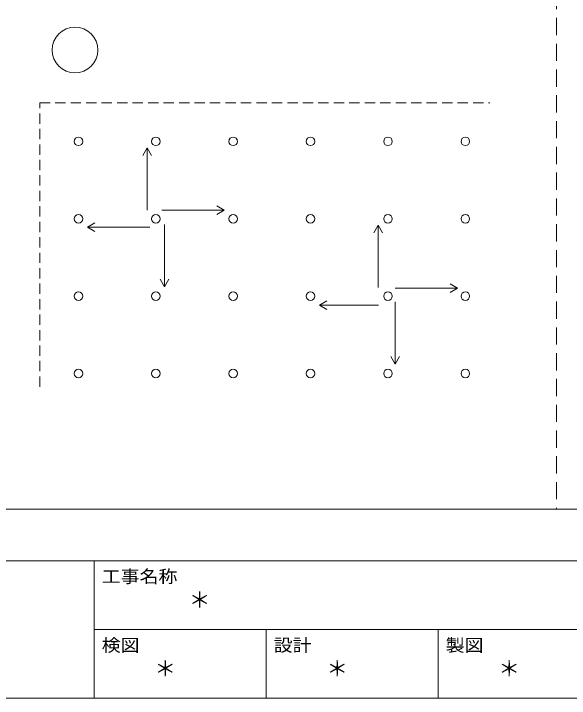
# Model space of a CAD drawing. Units: millimetres on the paper, with parts at other scales. Extents: x -195 to 195, y -140 to 138.
# Drawn here: x 0.6 to 65.2, y -137.5 to -57.9 of the extents above; entities that cross this region are included whole.
import ezdxf
from ezdxf.enums import TextEntityAlignment as Align

# ---------------------------------------------------------------- set-up
doc = ezdxf.new("R2010")
doc.units = ezdxf.units.MM
doc.linetypes.add('DASHED1', pattern=[1.8, 1.2, -0.6])
doc.linetypes.add('DASHED2', pattern=[3, 2, -1])
for name, color, linetype, lineweight in [('A-1_吊り材', 7, 'Continuous', 18), ('A-4_ブレース・補強材', 4, 'Continuous', 9), ('A-6_文字', 7, 'Continuous', 18), ('A-D_パネル', 4, 'DASHED1', 9), ('F-3_野縁', 3, 'Continuous', 18), ('F-6_文字', 7, 'Continuous', 18)]:
    doc.layers.add(name, color=color, linetype=linetype, lineweight=lineweight)
doc.styles.add('ＭＳ ゴシック', font='')
doc.styles.get('ＭＳ ゴシック').set_extended_font_data('MS Gothic')

msp = doc.modelspace()

# ---------------------------------------------------------------- linework, layer by layer
at = {"layer": 'A-1_吊り材'}
for centre in [(8.154, -72.712), (17.154, -72.712), (26.154, -72.712), (35.154, -72.712), (44.154, -72.712), (53.154, -72.712), (8.154, -81.712), (17.154, -81.712), (26.154, -81.712), (26.154, -81.712), (26.154, -81.712), (35.154, -81.712), (44.154, -81.712), (44.154, -81.712), (44.154, -81.712), (53.154, -81.712), (8.154, -90.712), (17.154, -90.712), (26.154, -90.712), (35.154, -90.712), (44.154, -90.712), (53.154, -90.712), (8.154, -99.712), (17.154, -99.712), (26.154, -99.712), (35.154, -99.712), (44.154, -99.712), (53.154, -99.712)]:
    msp.add_circle(centre, 0.5, dxfattribs=at)
at = {"layer": 'A-4_ブレース・補強材'}
for p, q in [((16.154, -73.478), (15.654, -74.344)), ((16.154, -73.478), (16.654, -74.344)), ((16.154, -80.727), (16.154, -73.478)), ((25.109, -80.73), (24.243, -81.23)), ((9.199, -82.693), (10.065, -82.193)), ((9.199, -82.693), (10.065, -83.193)), ((16.448, -82.693), (9.199, -82.693)), ((43.014, -82.478), (43.514, -83.344)), ((18.154, -89.617), (17.654, -88.751)), ((44.987, -89.799), (52.236, -89.799)), ((52.236, -89.799), (51.37, -89.299)), ((52.236, -89.799), (51.37, -90.299)), ((36.193, -91.758), (37.059, -92.258)), ((45.005, -98.617), (45.505, -97.751))]:
    msp.add_line(p, q, dxfattribs=at)
for points in [[(17.86, -80.73), (25.109, -80.73), (24.243, -80.23)], [(18.154, -82.368), (18.154, -89.617), (18.654, -88.751)], [(43.014, -89.727), (43.014, -82.478), (42.514, -83.344)], [(43.065, -91.758), (36.193, -91.758), (37.059, -91.258)], [(45.005, -91.368), (45.005, -98.617), (44.505, -97.751)]]:
    msp.add_lwpolyline(points, dxfattribs=at)
at = {"layer": 'A-6_文字'}
msp.add_circle((7.757, -62.087), 2.658, dxfattribs=at)
at = {"layer": 'A-D_パネル'}
for p, q in [((3.654, -101.262), (3.654, -68.212)), ((3.654, -68.212), (56.016, -68.212))]:
    msp.add_line(p, q, dxfattribs=at)
at = {"layer": 'F-3_野縁', "color": 7, "linetype": 'DASHED2'}
msp.add_line((63.75, 16.648), (63.75, -115.5), dxfattribs=at)
at = {"layer": 'F-3_野縁'}
for p, q in [((-191, -115.5), (191, -115.5)), ((-195, -121.5), (195, -121.5)), ((10, -121.5), (10, -137.5))]:
    msp.add_line(p, q, dxfattribs=at)
at = {"layer": 'F-3_野縁', "color": 7}
for p, q in [((10, -129.5), (195, -129.5)), ((30, -129.5), (30, -137.5)), ((50, -129.5), (50, -137.5))]:
    msp.add_line(p, q, dxfattribs=at)
at = {"layer": 'F-3_野縁'}
msp.add_lwpolyline([(-195, 137.5), (-195, -137.5), (195, -137.5)], dxfattribs=at)

# ---------------------------------------------------------------- texts
at = {"layer": 'F-6_文字', "style": 'ＭＳ ゴシック', "width": 1.1}
for s, p in [('工事名称', (10.863, -124.5)), ('検図', (10.863, -132.5)), ('設計', (30.863, -132.5)), ('製図', (50.863, -132.5))]:
    msp.add_text(s, height=1.466, dxfattribs=at).set_placement(p, align=Align.BOTTOM_LEFT)
at = {"layer": 'F-6_文字', "style": 'ＭＳ ゴシック'}
for p in [(21, -127.5), (17, -135.5), (37, -135.5), (57, -135.5)]:
    msp.add_text('＊', height=1.833, dxfattribs=at).set_placement(p, align=Align.BOTTOM_LEFT)

doc.saveas('drawing.dxf')
